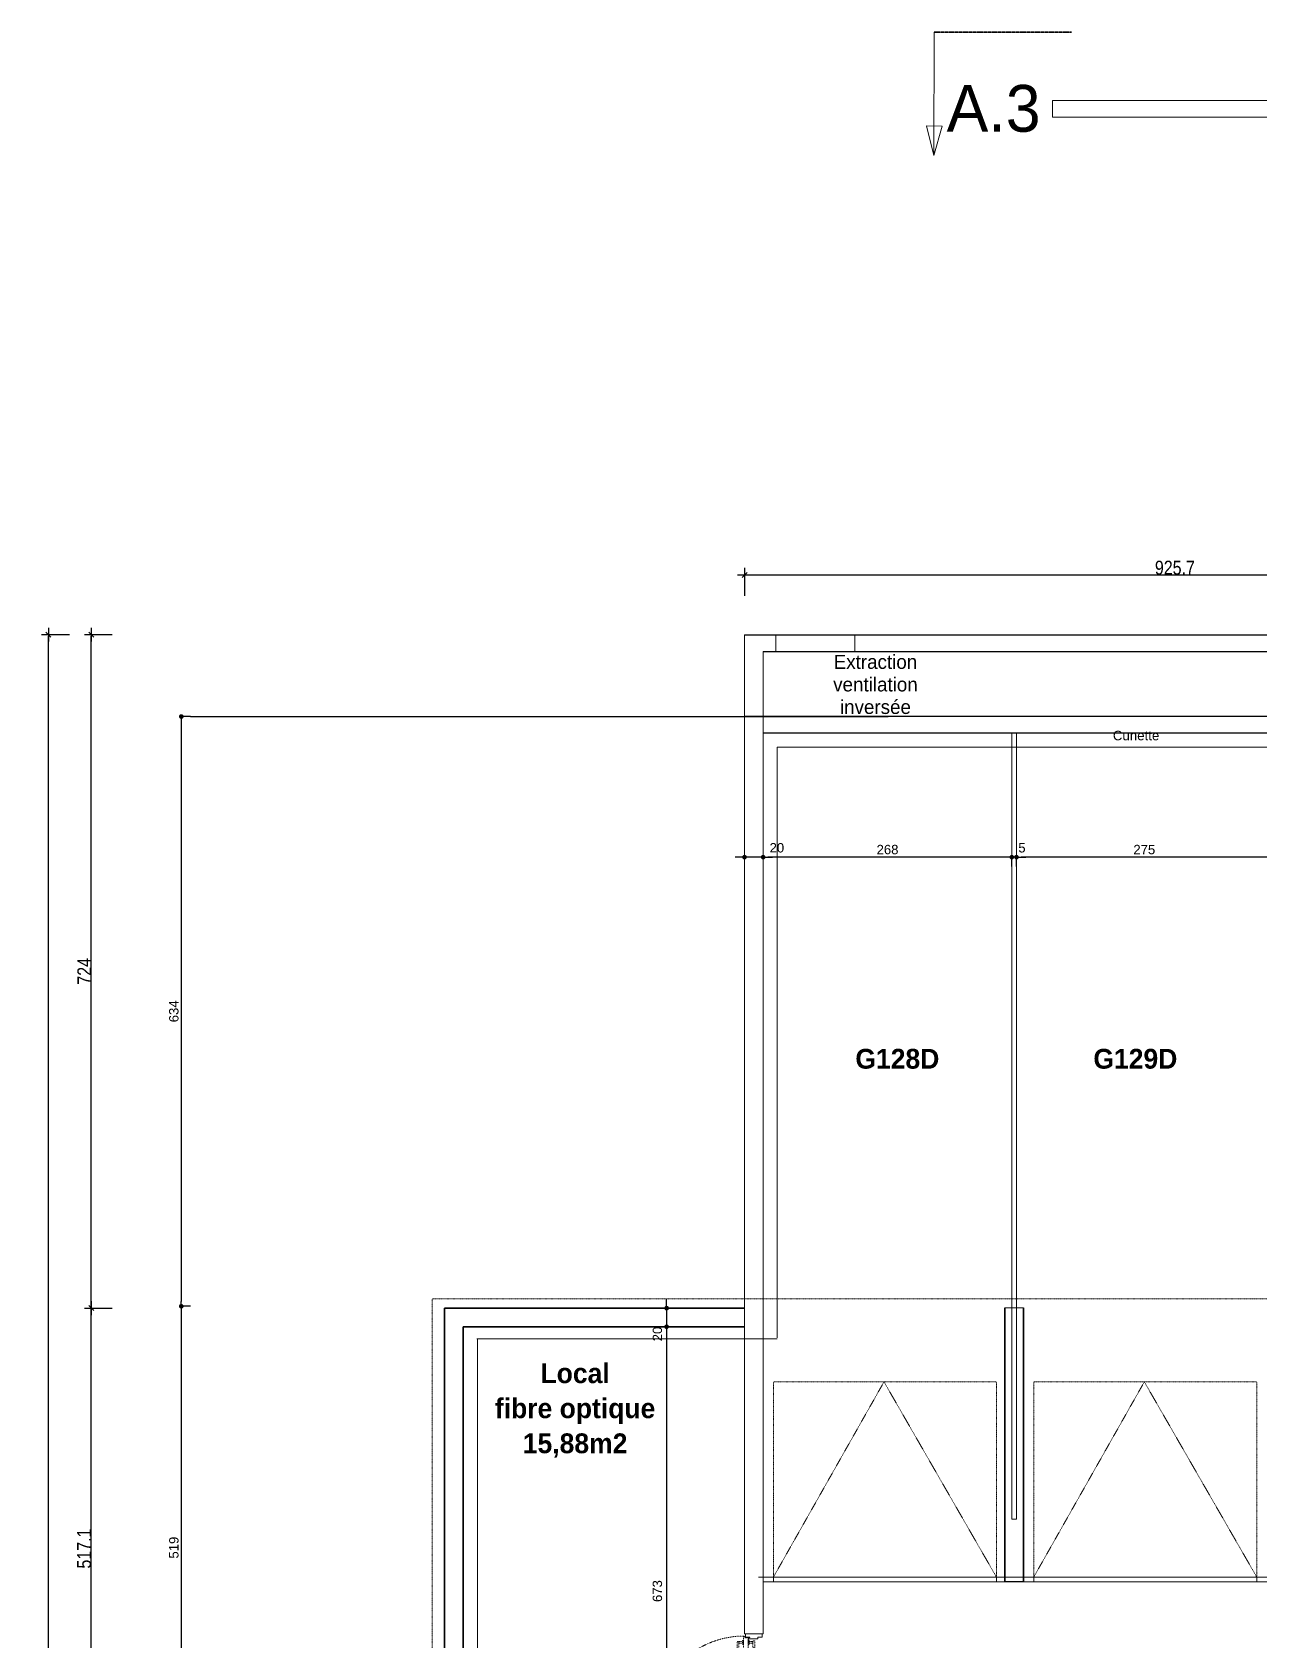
# Model space of a CAD drawing. Header units: centimetres. Extents: x 16433 to 114398, y -50094 to -12305.
# Drawn here: x 29395 to 30715, y -31991 to -30262 of the extents above; entities that cross this region are included whole.
import ezdxf

# ---------------------------------------------------------------- set-up
doc = ezdxf.new("R2010")
doc.units = ezdxf.units.CM
doc.header["$LTSCALE"] = 0.5
for name, pattern in [('Style de ligne -1', [0.41664, 0.20828, -0.20836]), ('Style de ligne -16', [0.192476, 0.123031, -0.069444]), ('Style de ligne -6', [1.04164, 0.625, -0.20828, 0.06943, -0.13893])]:
    doc.linetypes.add(name, pattern=pattern)
doc.layers.get('0').update_dxf_attribs({"linetype": 'CONTINUOUS'})
doc.layers.get('DEFPOINTS').update_dxf_attribs({"linetype": 'CONTINUOUS'})
for name, color, linetype in [('01_cote_gen', 4, 'CONTINUOUS'), ('3-BAT C-Niveau -2', 7, 'CONTINUOUS'), ('AA_COTES', 2, 'CONTINUOUS')]:
    doc.layers.add(name, color=color, linetype=linetype)
doc.styles.add('Futura Book', font='')
doc.styles.add('Futura Std Book', font='')
doc.styles.add('Geneva (bold)', font='')
doc.styles.add('Helvetica', font='')
doc.styles.add('STYLE2', font='ARIALN.TTF')
doc.styles.get('Futura Book').set_extended_font_data('Futura Book')
doc.styles.get('Futura Std Book').set_extended_font_data('Futura Std Book')
doc.styles.get('Geneva (bold)').set_extended_font_data('Geneva', bold=True)
doc.styles.get('Helvetica').set_extended_font_data('Helvetica')
doc.dimstyles.new('IS', dxfattribs={"dimtxt": 10.08724, "dimasz": 5.007446, "dimexe": 2, "dimexo": 10, "dimgap": 3, "dimtad": 1, "dimdec": 1, "dimtxsty": 'Helvetica', "dimblk": 'DOT', "dimblk1": 'DOT', "dimblk2": 'DOT', "dimcen": 0, "dimdle": 10, "dimazin": 0, "dimtfac": 0.8, "dimtdec": 1, "dimtix": 1, "dimtmove": 0, "dimatfit": 0, "dimldrblk": 'VW_FILLEDARROW-1', "dimfxl": 10, "dimfxlon": 1, "dimfrac": 2, "dimtolj": 1, "dimarcsym": 0})
doc.dimstyles.new('JB50', dxfattribs={"dimscale": 0.1, "dimtxt": 150, "dimasz": 15, "dimexe": 0.1, "dimexo": 0.1, "dimgap": 0.09, "dimtad": 1, "dimdec": 1, "dimdsep": 46, "dimtxsty": 'STYLE2', "dimblk1": 'BOND_G', "dimblk2": 'BOND_D', "dimsah": 1, "dimcen": 1.5, "dimdle": 0.01, "dimse1": 1, "dimse2": 1, "dimclrd": 4, "dimclre": 2, "dimclrt": 6, "dimazin": 2, "dimtfac": 2.333333, "dimtdec": 1, "dimtix": 1, "dimtmove": 2, "dimatfit": 3, "dimldrblk": 'BOND_G', "dimfxl": 1, "dimtolj": 1, "dimtzin": 0, "dimarcsym": 0})

# ---------------------------------------------------------------- blocks, each defined once
blk = doc.blocks.new('Groupe-97-1')
at = {"color": 7, "linetype": 'Continuous', "lineweight": 5}
for p, q in [((13952.9, -44827.2), (13432.4, -44925.7)), ((14012.9, -45143.8), (13952.8, -44826.6)), ((14637.8, -45025.4), (14013.9, -45143.6)), ((14637.8, -45025.4), (14808.8, -45928.6))]:
    blk.add_line(p, q, dxfattribs=at)
blk = doc.blocks.new('_DOT')
at = {"color": 0, "linetype": 'ByBlock', "lineweight": -2}
blk.add_line((-0.5, 0), (-1, 0), dxfattribs=at)
at = {"color": 0, "linetype": 'ByBlock', "const_width": 0.5}
blk.add_lwpolyline([(-0.25, 0, 1), (0.25, 0, 1)], format="xyb", close=True, dxfattribs=at)
blk = doc.blocks.new('*D2444')
at = {"layer": '3-BAT C-Niveau -2', "color": 0, "linetype": 'Continuous', "lineweight": -2, "transparency": 16777216}
for p, q in [((29565, -31631.5), (29553, -31631.5)), ((29555, -31636.5), (29555, -32145.5)), ((29565, -32150.5), (29553, -32150.5))]:
    blk.add_line(p, q, dxfattribs=at)
at = {"layer": 'DEFPOINTS', "color": 0, "linetype": 'Continuous', "transparency": 16777216}
for p in [(29838.2, -31631.5), (29555, -32150.5), (29679, -32150.5)]:
    blk.add_point(p, dxfattribs=at)
at = {"layer": '3-BAT C-Niveau -2', "color": 0, "linetype": 'Continuous', "lineweight": -2, "transparency": 16777216, "xscale": 5.007446289062499, "yscale": 5.007446289062499, "zscale": 5.007446289062499}
for p, rotation in [((29555, -31631.5), 90), ((29555, -32150.5), 270)]:
    blk.add_blockref('_DOT', p, dxfattribs=dict(at, rotation=rotation))
at = {"layer": '3-BAT C-Niveau -2', "color": 0, "linetype": 'Continuous', "lineweight": 5, "transparency": 16777216, "insert": (29547, -31891), "char_height": 10.09, "attachment_point": 5, "rotation": 90, "style": 'Helvetica'}
blk.add_mtext('\\A1;519', dxfattribs=at)
blk = doc.blocks.new('VW_FILLEDARROW-1')
at = {"color": 0, "linetype": 'Continuous', "lineweight": 5, "flags": 128}
blk.add_lwpolyline([(-2, 0.54), (0, 0), (-2, -0.54)], close=True, dxfattribs=at)
blk = doc.blocks.new('*D2445')
at = {"layer": '3-BAT C-Niveau -2', "color": 0, "linetype": 'Continuous', "lineweight": -2, "transparency": 16777216}
for p, q in [((29565, -30997.4), (29553, -30997.4)), ((29555, -31002.4), (29555, -31626.4)), ((29565, -31631.5), (29553, -31631.5))]:
    blk.add_line(p, q, dxfattribs=at)
at = {"layer": 'DEFPOINTS', "color": 0, "linetype": 'Continuous', "transparency": 16777216}
for p in [(30227.7, -30997.4), (29555, -31631.5), (29838.2, -31631.5)]:
    blk.add_point(p, dxfattribs=at)
at = {"layer": '3-BAT C-Niveau -2', "color": 0, "linetype": 'Continuous', "lineweight": -2, "transparency": 16777216, "xscale": 5.007446289062499, "yscale": 5.007446289062499, "zscale": 5.007446289062499}
for p, rotation in [((29555, -30997.4), 90), ((29555, -31631.5), 270)]:
    blk.add_blockref('_DOT', p, dxfattribs=dict(at, rotation=rotation))
at = {"layer": '3-BAT C-Niveau -2', "color": 0, "linetype": 'Continuous', "lineweight": 5, "transparency": 16777216, "insert": (29547, -31314.4), "char_height": 10.09, "attachment_point": 5, "rotation": 90, "style": 'Helvetica'}
blk.add_mtext('\\A1;634', dxfattribs=at)
blk = doc.blocks.new('PORTE DE GARAGE')
at = {"color": 7, "linetype": 'Style de ligne -1', "lineweight": 5}
for p in [(0, 5), (240, 5)]:
    blk.add_line(p, (121, 215), dxfattribs=at)
at = {"color": 7, "linetype": 'Style de ligne -1', "lineweight": 5, "flags": 128}
blk.add_lwpolyline([(0, 215), (240, 215), (240, 5), (0, 5)], close=True, dxfattribs=at)
at = {"color": 7, "linetype": 'Continuous', "lineweight": 13, "flags": 128}
blk.add_lwpolyline([(0, 5), (240, 5), (240, 0), (0, 0)], close=True, dxfattribs=at)
blk = doc.blocks.new('PORTES 93_204')
at = {"color": 7, "linetype": 'Continuous', "lineweight": 5}
blk.add_line((3.4, 8.7), (3.4, 9.6), dxfattribs=at)
at = {"color": 7, "linetype": 'Continuous', "lineweight": 18}
blk.add_line((10.4, 11.3), (6.9, 14.9), dxfattribs=at)
at = {"color": 8, "linetype": 'Style de ligne -16', "lineweight": 18, "true_color": 0x808080}
blk.add_line((9, 6.1), (9, 11.1), dxfattribs=at)
at = {"color": 7, "linetype": 'Continuous', "lineweight": 13, "flags": 128}
for points in [[(3.8, 11.8), (4.9, 10.8), (6.1, 12), (8.6, 9.5), (73.7, 74.6), (71.2, 77.1), (72.5, 78.4), (71.4, 79.4)], [(2.2, -9), (2.2, 9), (5.8, 9), (5.8, 4.2), (6.3, 4.2), (6.3, 5.4), (7.6, 5.4), (7.6, -4.2), (5.8, -4.2), (5.8, -9)], [(102.8, 9), (99.2, 9), (99.2, 4.2), (98.7, 4.2), (98.7, 5.4), (97.4, 5.4), (97.4, -4.2), (99.2, -4.2), (99.2, -9), (102.8, -9)]]:
    blk.add_lwpolyline(points, close=True, dxfattribs=at)
at = {"color": 7, "linetype": 'Continuous', "lineweight": 18, "flags": 128}
for points in [[(62.4, 80.3), (63.8, 78.9), (55.3, 70.4), (53.9, 71.8)], [(63.6, 78.7), (66.4, 75.9), (65.3, 74.9), (62.6, 77.6)], [(67.5, 77.1), (68.3, 76.3), (65, 73), (64.2, 73.7)], [(69.3, 68.7), (68.5, 69.4), (71.8, 72.8), (72.6, 72)], [(73.2, 67), (70.4, 69.8), (71.5, 70.9), (74.2, 68.1)], [(71.2, 62.3), (69.8, 63.7), (74.8, 68.6), (76.2, 67.2)], [(5.9, 4.3), (5.9, 5.8), (6, 6), (6.7, 6), (7.1, 5.6), (7.1, 5.4), (6.2, 5.4), (6.2, 4.3)], [(6.6, 11.5), (7.3, 12.2), (8.6, 10.9), (7.9, 10.2)], [(99.1, 4.3), (99.1, 5.8), (99, 6), (98.3, 6), (97.9, 5.6), (97.9, 5.4), (98.8, 5.4), (98.8, 4.3)]]:
    blk.add_lwpolyline(points, close=True, dxfattribs=at)
at = {"color": 8, "linetype": 'Style de ligne -16', "lineweight": 18, "true_color": 0x808080, "flags": 128}
for points in [[(82.5, 16.1), (82.5, 18.1), (94.5, 18.1), (94.5, 16.1)], [(4.7, 11.1), (4.7, 9.6), (6.5, 9.6), (6.5, 6.1), (98.5, 6.1), (98.5, 9.6), (100.3, 9.6), (100.3, 11.1)], [(6.5, 9), (7.4, 9), (7.4, 7.1), (6.5, 7.1)], [(88, -0.9), (88, 1.1), (95, 1.1), (95, -0.9)], [(91.2, 11.1), (91.2, 12.2), (95.9, 12.2), (95.9, 11.1)], [(91.2, 5.1), (91.2, 6.1), (95.9, 6.1), (95.9, 5.1)], [(92.8, 12.2), (92.8, 16.1), (94.3, 16.1), (94.3, 12.2)], [(92.8, 1.1), (92.8, 5.1), (94.3, 5.1), (94.3, 1.1)]]:
    blk.add_lwpolyline(points, close=True, dxfattribs=at)
at = {"color": 7, "linetype": 'Continuous', "lineweight": 5, "flags": 128}
for points in [[(2.7, 9), (4.7, 9), (4.7, 8.7), (2.7, 8.7)], [(2.9, 8.7), (3.4, 8.7), (3.4, 7), (2.9, 7)], [(3.4, 8.7), (4, 8.7), (4, 7), (3.4, 7)]]:
    blk.add_lwpolyline(points, close=True, dxfattribs=at)
for points in [[(3.1, 9), (3.1, 9.9, 0.143165), (3.4, 9.7, 0.143165), (3.8, 9.9), (3.8, 9)], [(4.6, 11.1), (4.1, 10.6, 0.143165), (3.9, 10.9, 0.143165), (3.6, 11.1), (4.1, 11.6)], [(4.7, 10.1), (4, 10.1, 0.143165), (4.1, 10.4, 0.143165), (4, 10.8), (4.7, 10.8)]]:
    blk.add_lwpolyline(points, format="xyb", close=True, dxfattribs=at)
at = {"color": 8, "linetype": 'Style de ligne -16', "lineweight": 18, "true_color": 0x808080, "flags": 128}
blk.add_lwpolyline([(6.2, 9.1), (5.6, 9.3), (4.7, 9.3), (4.7, 9.5), (5.5, 9.5), (6.2, 9.2), (6.2, 9.1)], dxfattribs=at)
at = {"color": 7, "linetype": 'Continuous', "lineweight": 18, "flags": 128}
blk.add_lwpolyline([(6.3, 11.4), (5.8, 11.1), (5.2, 10.5), (5, 10.7), (5.6, 11.3), (6.3, 11.5), (6.3, 11.4)], dxfattribs=at)
at = {"color": 7, "linetype": 'Continuous', "lineweight": 5}
for radius in [0.689, 0.429]:
    blk.add_circle((3.4, 10.4), radius, dxfattribs=at)
at = {"color": 8, "linetype": 'Style de ligne -16', "lineweight": 18, "true_color": 0x808080}
blk.add_arc((3.4, 10.4), 96.9, 0.4199, 44.5328, dxfattribs=at)
at = {"color": 7, "insert": (23.9, 22.1), "char_height": 7.552, "width": 66.742, "attachment_point": 1, "rotation": 45, "line_spacing_factor": 0.962448, "style": 'Futura Book'}
blk.add_mtext('\\pt26.348,53.073;PP 93*204\\PPF 1/4h\\P', dxfattribs=at)
blk = doc.blocks.new('Groupe-162-1')
at = {"color": 7, "linetype": 'Continuous', "lineweight": 5}
blk.add_line((15424.6, -45048.2), (15294.3, -45072.8), dxfattribs=at)
at = {"color": 7, "linetype": 'Style de ligne -6', "lineweight": 35}
blk.add_line((15452.1, -45193.6), (15424.6, -45048.2), dxfattribs=at)
at = {"color": 7, "linetype": 'Continuous', "lineweight": 13, "flags": 128}
blk.add_lwpolyline([(15327.1, -45075.7), (15294.3, -45072.8), (15324.1, -45058.9)], close=True, dxfattribs=at)
at = {"color": 7, "insert": (15371.4, -45072.1), "char_height": 50.344, "width": 105.902, "attachment_point": 1, "rotation": 280.7038, "line_spacing_factor": 0.962448, "style": 'Futura Std Book'}
blk.add_mtext('\\pt32.91,64.944,97.416,129.89;A.3', dxfattribs=at)
blk = doc.blocks.new('*D2281')
at = {"layer": '3-BAT C-Niveau -2', "color": 0, "linetype": 'Continuous', "lineweight": -2, "transparency": 16777216}
for p, q in [((30087, -31653.5), (30075, -31653.5)), ((30077, -31658.5), (30077, -32321.9)), ((30087, -32326.9), (30075, -32326.9))]:
    blk.add_line(p, q, dxfattribs=at)
at = {"layer": 'DEFPOINTS', "color": 0, "linetype": 'Continuous', "transparency": 16777216}
for p in [(30144.5, -31653.5), (30077, -32326.9), (30101.6, -32326.9)]:
    blk.add_point(p, dxfattribs=at)
at = {"layer": '3-BAT C-Niveau -2', "color": 0, "linetype": 'Continuous', "lineweight": -2, "transparency": 16777216, "xscale": 5.007446289062499, "yscale": 5.007446289062499, "zscale": 5.007446289062499}
for p, rotation in [((30077, -31653.5), 90), ((30077, -32326.9), 270)]:
    blk.add_blockref('_DOT', p, dxfattribs=dict(at, rotation=rotation))
at = {"layer": '3-BAT C-Niveau -2', "color": 0, "linetype": 'Continuous', "lineweight": 5, "transparency": 16777216, "insert": (30067.1, -31937.7), "char_height": 10.09, "attachment_point": 5, "rotation": 90, "style": 'Helvetica'}
blk.add_mtext('\\A1;673', dxfattribs=at)
blk = doc.blocks.new('*D2282')
at = {"layer": '3-BAT C-Niveau -2', "color": 0, "linetype": 'Continuous', "lineweight": -2, "transparency": 16777216}
for p, q in [((30087, -31633.5), (30075, -31633.5)), ((30077, -31628.4), (30077, -31623.4)), ((30077, -31633.5), (30077, -31653.5)), ((30087, -31653.5), (30075, -31653.5)), ((30077, -31658.5), (30077, -31663.5))]:
    blk.add_line(p, q, dxfattribs=at)
at = {"layer": 'DEFPOINTS', "color": 0, "linetype": 'Continuous', "transparency": 16777216}
for p in [(30149, -31633.5), (30077, -31653.5), (30144.5, -31653.5)]:
    blk.add_point(p, dxfattribs=at)
at = {"layer": '3-BAT C-Niveau -2', "color": 0, "linetype": 'Continuous', "lineweight": -2, "transparency": 16777216, "xscale": 5.007446289062499, "yscale": 5.007446289062499, "zscale": 5.007446289062499}
for p, rotation in [((30077, -31633.5), 270), ((30077, -31653.5), 90)]:
    blk.add_blockref('_DOT', p, dxfattribs=dict(at, rotation=rotation))
at = {"layer": '3-BAT C-Niveau -2', "color": 0, "linetype": 'Continuous', "lineweight": 5, "transparency": 16777216, "insert": (30067.1, -31661.3), "char_height": 10.09, "attachment_point": 5, "rotation": 90, "style": 'Helvetica'}
blk.add_mtext('\\A1;20', dxfattribs=at)
blk = doc.blocks.new('*D2186')
at = {"layer": '3-BAT C-Niveau -2', "color": 0, "linetype": 'Continuous', "lineweight": -2, "transparency": 16777216}
for p, q in [((30155.8, -31148.6), (30150.8, -31148.6)), ((30160.8, -31148.6), (30160.8, -31146.6)), ((30180.8, -31148.6), (30160.8, -31148.6)), ((30180.8, -31148.6), (30180.8, -31146.6)), ((30185.8, -31148.6), (30190.8, -31148.6))]:
    blk.add_line(p, q, dxfattribs=at)
at = {"layer": 'DEFPOINTS', "color": 0, "linetype": 'Continuous', "transparency": 16777216}
for p in [(30160.8, -31148.6), (30160.8, -31156.6), (30180.8, -31156.6)]:
    blk.add_point(p, dxfattribs=at)
at = {"layer": '3-BAT C-Niveau -2', "color": 0, "linetype": 'Continuous', "lineweight": -2, "transparency": 16777216, "xscale": 5.007446289062499, "yscale": 5.007446289062499, "zscale": 5.007446289062499}
blk.add_blockref('_DOT', (30160.8, -31148.6), dxfattribs=at)
at = {"layer": '3-BAT C-Niveau -2', "color": 0, "linetype": 'Continuous', "lineweight": -2, "transparency": 16777216, "xscale": 5.007446289062499, "yscale": 5.007446289062499, "zscale": 5.007446289062499, "rotation": 180}
blk.add_blockref('_DOT', (30180.8, -31148.6), dxfattribs=at)
at = {"layer": '3-BAT C-Niveau -2', "color": 0, "linetype": 'Continuous', "lineweight": 5, "transparency": 16777216, "insert": (30195.6, -31138.6), "char_height": 10.09, "attachment_point": 5, "style": 'Helvetica'}
blk.add_mtext('\\A1;20', dxfattribs=at)
blk = doc.blocks.new('*D2187')
at = {"layer": '3-BAT C-Niveau -2', "color": 0, "linetype": 'Continuous', "lineweight": -2, "transparency": 16777216}
for p, q in [((30180.8, -31148.6), (30180.8, -31146.6)), ((30443.3, -31148.6), (30185.8, -31148.6)), ((30448.3, -31158.6), (30448.3, -31146.6))]:
    blk.add_line(p, q, dxfattribs=at)
at = {"layer": 'DEFPOINTS', "color": 0, "linetype": 'Continuous', "transparency": 16777216}
for p in [(30180.8, -31148.6), (30180.8, -31156.6), (30448.3, -31172.6)]:
    blk.add_point(p, dxfattribs=at)
at = {"layer": '3-BAT C-Niveau -2', "color": 0, "linetype": 'Continuous', "lineweight": -2, "transparency": 16777216, "xscale": 5.007446289062499, "yscale": 5.007446289062499, "zscale": 5.007446289062499, "rotation": 180}
blk.add_blockref('_DOT', (30180.8, -31148.6), dxfattribs=at)
at = {"layer": '3-BAT C-Niveau -2', "color": 0, "linetype": 'Continuous', "lineweight": -2, "transparency": 16777216, "xscale": 5.007446289062499, "yscale": 5.007446289062499, "zscale": 5.007446289062499}
blk.add_blockref('_DOT', (30448.3, -31148.6), dxfattribs=at)
at = {"layer": '3-BAT C-Niveau -2', "color": 0, "linetype": 'Continuous', "lineweight": 5, "transparency": 16777216, "insert": (30314.6, -31140.5), "char_height": 10.09, "attachment_point": 5, "style": 'Helvetica'}
blk.add_mtext('\\A1;268', dxfattribs=at)
blk = doc.blocks.new('*D2188')
at = {"layer": '3-BAT C-Niveau -2', "color": 0, "linetype": 'Continuous', "lineweight": -2, "transparency": 16777216}
for p, q in [((30443.3, -31148.6), (30438.3, -31148.6)), ((30448.3, -31158.6), (30448.3, -31146.6)), ((30453.3, -31148.6), (30448.3, -31148.6)), ((30453.3, -31158.6), (30453.3, -31146.6)), ((30458.3, -31148.6), (30463.3, -31148.6))]:
    blk.add_line(p, q, dxfattribs=at)
at = {"layer": 'DEFPOINTS', "color": 0, "linetype": 'Continuous', "transparency": 16777216}
for p in [(30448.3, -31148.6), (30448.3, -31172.6), (30453.3, -31172.6)]:
    blk.add_point(p, dxfattribs=at)
at = {"layer": '3-BAT C-Niveau -2', "color": 0, "linetype": 'Continuous', "lineweight": -2, "transparency": 16777216, "xscale": 5.007446289062499, "yscale": 5.007446289062499, "zscale": 5.007446289062499}
blk.add_blockref('_DOT', (30448.3, -31148.6), dxfattribs=at)
at = {"layer": '3-BAT C-Niveau -2', "color": 0, "linetype": 'Continuous', "lineweight": -2, "transparency": 16777216, "xscale": 5.007446289062499, "yscale": 5.007446289062499, "zscale": 5.007446289062499, "rotation": 180}
blk.add_blockref('_DOT', (30453.3, -31148.6), dxfattribs=at)
at = {"layer": '3-BAT C-Niveau -2', "color": 0, "linetype": 'Continuous', "lineweight": 5, "transparency": 16777216, "insert": (30459.2, -31138.6), "char_height": 10.09, "attachment_point": 5, "style": 'Helvetica'}
blk.add_mtext('\\A1;5', dxfattribs=at)
blk = doc.blocks.new('*D2189')
at = {"layer": '3-BAT C-Niveau -2', "color": 0, "linetype": 'Continuous', "lineweight": -2, "transparency": 16777216}
for p, q in [((30453.3, -31158.6), (30453.3, -31146.6)), ((30723.3, -31148.6), (30458.3, -31148.6)), ((30728.3, -31158.6), (30728.3, -31146.6))]:
    blk.add_line(p, q, dxfattribs=at)
at = {"layer": 'DEFPOINTS', "color": 0, "linetype": 'Continuous', "transparency": 16777216}
for p in [(30453.3, -31148.6), (30453.3, -31172.6), (30728.3, -31187.6)]:
    blk.add_point(p, dxfattribs=at)
at = {"layer": '3-BAT C-Niveau -2', "color": 0, "linetype": 'Continuous', "lineweight": -2, "transparency": 16777216, "xscale": 5.007446289062499, "yscale": 5.007446289062499, "zscale": 5.007446289062499, "rotation": 180}
blk.add_blockref('_DOT', (30453.3, -31148.6), dxfattribs=at)
at = {"layer": '3-BAT C-Niveau -2', "color": 0, "linetype": 'Continuous', "lineweight": -2, "transparency": 16777216, "xscale": 5.007446289062499, "yscale": 5.007446289062499, "zscale": 5.007446289062499}
blk.add_blockref('_DOT', (30728.3, -31148.6), dxfattribs=at)
at = {"layer": '3-BAT C-Niveau -2', "color": 0, "linetype": 'Continuous', "lineweight": 5, "transparency": 16777216, "insert": (30590.8, -31140.5), "char_height": 10.09, "attachment_point": 5, "style": 'Helvetica'}
blk.add_mtext('\\A1;275', dxfattribs=at)
blk = doc.blocks.new('BOND_G')
at = {"layer": 'AA_COTES', "color": 0}
for p, q in [((0, -5), (0, 15)), ((5, 0), (-5, 0)), ((1.8, 1.8), (-1.8, -1.8))]:
    blk.add_line(p, q, dxfattribs=at)
blk = doc.blocks.new('BOND_D')
at = {"layer": 'AA_COTES', "color": 0}
for p, q in [((5, 0), (-5, 0)), ((-1.8, -1.8), (1.8, 1.8)), ((0, 5), (0, -15))]:
    blk.add_line(p, q, dxfattribs=at)
blk = doc.blocks.new('*D2845')
at = {"layer": '01_cote_gen', "color": 4, "lineweight": -2, "transparency": 16777216}
blk.add_line((30162.3, -30845.1), (31085.1, -30845.1), dxfattribs=at)
at = {"layer": 'DEFPOINTS', "color": 0}
for p in [(31086.6, -30845.1), (31086.6, -30882.2), (30160.8, -30909.4)]:
    blk.add_point(p, dxfattribs=at)
at = {"layer": '01_cote_gen', "color": 4, "lineweight": -2, "transparency": 16777216, "xscale": 1.5, "yscale": 1.5, "zscale": 1.5, "rotation": 180}
blk.add_blockref('BOND_G', (30160.8, -30845.1), dxfattribs=at)
at = {"layer": '01_cote_gen', "color": 4, "lineweight": -2, "transparency": 16777216, "xscale": 1.5, "yscale": 1.5, "zscale": 1.5}
blk.add_blockref('BOND_D', (31086.6, -30845.1), dxfattribs=at)
at = {"layer": '01_cote_gen', "color": 6, "transparency": 16777216, "insert": (30623.7, -30837.5), "char_height": 15, "attachment_point": 5, "style": 'STYLE2'}
blk.add_mtext('\\A1;925.7', dxfattribs=at)
blk = doc.blocks.new('*D2993')
at = {"layer": '01_cote_gen', "color": 4, "lineweight": -2, "transparency": 16777216}
blk.add_line((29458.2, -32149), (29458.2, -31635), dxfattribs=at)
at = {"layer": 'DEFPOINTS', "color": 0}
for p in [(29458.2, -31633.5), (29922, -31633.5), (29678, -32150.5)]:
    blk.add_point(p, dxfattribs=at)
at = {"layer": '01_cote_gen', "color": 4, "lineweight": -2, "transparency": 16777216, "xscale": 1.5, "yscale": 1.5, "zscale": 1.5}
for name, p, rotation in [('BOND_D', (29458.2, -31633.5), 90), ('BOND_G', (29458.2, -32150.5), 270)]:
    blk.add_blockref(name, p, dxfattribs=dict(at, rotation=rotation))
at = {"layer": '01_cote_gen', "color": 6, "transparency": 16777216, "insert": (29450.5, -31892), "char_height": 15, "attachment_point": 5, "rotation": 90, "style": 'STYLE2'}
blk.add_mtext('\\A1;517.1', dxfattribs=at)
blk = doc.blocks.new('*D2994')
at = {"layer": '01_cote_gen', "color": 4, "lineweight": -2, "transparency": 16777216}
blk.add_line((29458.2, -31632), (29458.2, -30910.9), dxfattribs=at)
at = {"layer": 'DEFPOINTS', "color": 0}
for p in [(29458.2, -30909.4), (30160.8, -30909.4), (29924.7, -31633.5)]:
    blk.add_point(p, dxfattribs=at)
at = {"layer": '01_cote_gen', "color": 4, "lineweight": -2, "transparency": 16777216, "xscale": 1.5, "yscale": 1.5, "zscale": 1.5}
for name, p, rotation in [('BOND_D', (29458.2, -30909.4), 90), ('BOND_G', (29458.2, -31633.5), 270)]:
    blk.add_blockref(name, p, dxfattribs=dict(at, rotation=rotation))
at = {"layer": '01_cote_gen', "color": 6, "transparency": 16777216, "insert": (29450.7, -31271.4), "char_height": 15, "attachment_point": 5, "rotation": 90, "style": 'STYLE2'}
blk.add_mtext('\\A1;724', dxfattribs=at)
blk = doc.blocks.new('*D2995')
at = {"layer": '01_cote_gen', "color": 4, "lineweight": -2, "transparency": 16777216}
blk.add_line((29412.1, -33291.9), (29412.1, -30910.9), dxfattribs=at)
at = {"layer": 'DEFPOINTS', "color": 0}
for p in [(29412.1, -30909.4), (30160.8, -30909.4), (29602.1, -33293.4)]:
    blk.add_point(p, dxfattribs=at)
at = {"layer": '01_cote_gen', "color": 4, "lineweight": -2, "transparency": 16777216, "xscale": 1.5, "yscale": 1.5, "zscale": 1.5}
for name, p, rotation in [('BOND_D', (29412.1, -30909.4), 90), ('BOND_G', (29412.1, -33293.4), 270)]:
    blk.add_blockref(name, p, dxfattribs=dict(at, rotation=rotation))
at = {"layer": '01_cote_gen', "color": 6, "transparency": 16777216, "insert": (29404.4, -32101.4), "char_height": 15, "attachment_point": 5, "rotation": 90, "style": 'STYLE2'}
blk.add_mtext('\\A1;2383.9', dxfattribs=at)

msp = doc.modelspace()

# ---------------------------------------------------------------- linework, layer by layer
at = {"layer": '01_cote_gen'}
msp.add_line((29565.037, -30997.435), (30315.307, -30997.435), dxfattribs=at)
at = {"layer": '3-BAT C-Niveau -2', "color": 7, "linetype": 'Continuous', "lineweight": 18}
for p, q in [((30160.821, -31983.578), (30160.821, -30909.435)), ((30448.321, -31015.455), (30448.321, -31860.455)), ((30453.321, -31015.455), (30453.321, -31860.455)), ((31030.206, -31922.755), (30175.821, -31922.755)), ((31030.206, -31927.755), (30180.821, -31927.755))]:
    msp.add_line(p, q, dxfattribs=at)
at = {"layer": '3-BAT C-Niveau -2', "color": 7, "linetype": 'Continuous', "lineweight": 5}
for p, q in [((30160.821, -31631.45), (30160.821, -30909.435)), ((30180.821, -31983.578), (30180.821, -30927.435)), ((30448.321, -31015.455), (30448.321, -31860.455)), ((30448.321, -31015.455), (30453.321, -31015.455)), ((30453.321, -31015.455), (30453.321, -31860.455)), ((29838.206, -32251.915), (29838.206, -31633.45)), ((29838.206, -31633.45), (30160.821, -31633.45)), ((30160.821, -31633.45), (30160.821, -31651.45)), ((30160.821, -31633.45), (30160.821, -31653.45)), ((30460.821, -31633.307), (30440.821, -31633.307)), ((30440.821, -31927.455), (30440.821, -31633.307)), ((30460.821, -31927.455), (30460.821, -31633.307)), ((29858.206, -32156.655), (29858.206, -31653.45)), ((29858.206, -31653.45), (30160.821, -31653.45)), ((30160.821, -31983.578), (30160.821, -31653.45)), ((30448.321, -31860.455), (30453.321, -31860.455)), ((31030.206, -31922.755), (30175.821, -31922.755)), ((31030.206, -31927.755), (30180.821, -31927.755)), ((30460.821, -31927.455), (30440.821, -31927.455)), ((30180.821, -31983.578), (30160.821, -31983.578))]:
    msp.add_line(p, q, dxfattribs=at)
at = {"layer": '3-BAT C-Niveau -2', "color": 7, "linetype": 'Continuous', "lineweight": 25}
for p, q in [((30160.821, -30909.435), (31086.571, -30909.435)), ((30160.821, -30909.435), (31086.571, -30909.435)), ((30180.821, -30927.435), (31086.571, -30927.435)), ((30180.821, -30927.435), (31086.571, -30927.435)), ((34484.532, -30997.435), (30160.821, -30997.435)), ((30825.114, -30997.435), (30160.821, -30997.435)), ((34464.532, -31015.435), (30180.821, -31015.435)), ((30997.821, -31015.435), (30180.821, -31015.435))]:
    msp.add_line(p, q, dxfattribs=at)
at = {"layer": '3-BAT C-Niveau -2', "color": 7, "linetype": 'Continuous', "lineweight": 13}
msp.add_line((30180.821, -31983.578), (30180.821, -30927.435), dxfattribs=at)
at = {"layer": '3-BAT C-Niveau -2', "color": 7, "linetype": 'Continuous', "lineweight": 35}
for p, q in [((29838.206, -32344.915), (29838.206, -31633.45)), ((29838.206, -31633.45), (30160.821, -31633.45)), ((30440.821, -31927.455), (30440.821, -31633.307)), ((30460.821, -31927.455), (30460.821, -31633.307)), ((29858.206, -32326.915), (29858.206, -31653.45)), ((29858.206, -31653.45), (30160.821, -31653.45))]:
    msp.add_line(p, q, dxfattribs=at)
at = {"layer": '3-BAT C-Niveau -2', "color": 7, "linetype": 'Continuous', "lineweight": 13, "flags": 128}
msp.add_lwpolyline([(31086.571, -30353.004), (30492.119, -30353.004), (30492.119, -30335.004), (31086.571, -30335.004)], close=True, dxfattribs=at)
at = {"layer": '3-BAT C-Niveau -2', "color": 7, "linetype": 'Continuous', "lineweight": 5, "flags": 128}
msp.add_lwpolyline([(30194.559, -30909.435), (30279.559, -30909.435), (30279.559, -30927.435), (30194.559, -30927.435)], close=True, dxfattribs=at)
at = {"layer": '3-BAT C-Niveau -2', "color": 1, "linetype": 'Style de ligne -1', "lineweight": 13, "true_color": 0xff0000, "flags": 128}
msp.add_lwpolyline([(31905.952, -33223.45), (31905.952, -32992.67), (31615.821, -32992.67), (31615.821, -33223.434), (29590.877, -33223.434), (29590.877, -32474.915), (29824.821, -32474.915), (29824.821, -31623.45), (34494.83, -31623.45), (34494.83, -32370.925), (34323.037, -32370.925), (34323.037, -33223.45)], close=True, dxfattribs=at)

# ---------------------------------------------------------------- block references
at = {"layer": '3-BAT C-Niveau -2', "color": 7}
for name, p, rotation in [('Groupe-162-1', (-16766.963, -37034.655), 79.27640525614329), ('Groupe-97-1', (-16766.963, -37034.655), 79.27640525614329), ('PORTES 93_204', (30170.821, -32086.341), 90.0000000000315)]:
    msp.add_blockref(name, p, dxfattribs=dict(at, rotation=rotation))
at = {"layer": '3-BAT C-Niveau -2', "color": 7, "xscale": -1}
for p in [(30431.821, -31927.755), (30711.821, -31927.755)]:
    msp.add_blockref('PORTE DE GARAGE', p, dxfattribs=at)

# ---------------------------------------------------------------- texts
at = {"layer": '3-BAT C-Niveau -2', "color": 7}
for s, insert, char_height, width, attachment_point, line_spacing_factor, style in [('\\pt23.893,48.059,72.088,96.117,120.15,144.18,168.25,192.26;Extraction\\Pventilation\\Pinversée', (30301.62, -30931.107), 15.1033, 118.38109, 2, 0.962448, 'Futura Book'), ('\\pt41.86,84.999,127.5,170;Local\\Pfibre optique\\P15,88m2', (29978.547, -31743.54), 21.31366, 215.77541, 5, 1.060906, 'Geneva (bold)')]:
    msp.add_mtext(s, dxfattribs=dict(at, insert=insert, char_height=char_height, width=width, attachment_point=attachment_point, line_spacing_factor=line_spacing_factor, style=style))
for s, insert, char_height, attachment_point, line_spacing_factor, style in [('\\pt38.078;Cunette{\\H1.481x;\\P}', (30581.954, -31012.742), 10.21693, 2, 0.834288, 'Helvetica'), ('\\pt102.86;G128D', (30325.177, -31365.518), 21.31366, 5, 1.060906, 'Geneva (bold)'), ('\\pt102.86;G129D', (30581.177, -31365.518), 21.31366, 5, 1.060906, 'Geneva (bold)')]:
    msp.add_mtext(s, dxfattribs=dict(at, insert=insert, char_height=char_height, attachment_point=attachment_point, line_spacing_factor=line_spacing_factor, style=style))

# ---------------------------------------------------------------- dimensions: what is measured, and where the dimension line sits
at = {"layer": '01_cote_gen'}
dim = msp.add_linear_dim(base=(31086.5707, -30845.1305), p1=(30160.8214, -30909.4351), p2=(31086.5707, -30882.1616), dimstyle='JB50', dxfattribs=at)
dim.commit()
dim.dimension.update_dxf_attribs({"geometry": '*D2845', "text_midpoint": (30623.696, -30837.4629)})
for base, p1, p2, picture, middle in [((29412.075, -30909.435), (29602.069, -33293.37), (30160.821, -30909.435), '*D2995', (29404.407, -32101.402)), ((29458.191, -30909.435), (29924.708, -31633.45), (30160.821, -30909.435), '*D2994', (29450.651, -31271.443)), ((29458.191, -31633.45), (29677.959, -32150.537), (29922.008, -31633.45), '*D2993', (29450.523, -31891.994))]:
    dim = msp.add_linear_dim(base=base, p1=p1, p2=p2, angle=90, dimstyle='JB50', dxfattribs=at)
    dim.commit()
    dim.dimension.update_dxf_attribs({"geometry": picture, "text_midpoint": middle})
at = {"layer": '3-BAT C-Niveau -2', "color": 7, "linetype": 'Continuous', "lineweight": 5}
for base, p1, p2, picture, middle in [((29555.037, -31631.45), (30227.706, -30997.435), (29838.206, -31631.45), '*D2445', (29546.994, -31314.443)), ((29555.037, -32150.537), (29838.206, -31631.45), (29678.959, -32150.537), '*D2444', (29546.994, -31890.994))]:
    dim = msp.add_linear_dim(base=base, p1=p1, p2=p2, angle=90, dimstyle='IS', override={"dimtxt": 10.08724, "dimdec": 0, "dimpost": '<>', "dimtxsty": 'Helvetica', "dimtmove": 2}, dxfattribs=at)
    dim.commit()
    dim.dimension.update_dxf_attribs({"geometry": picture, "text_midpoint": middle})
for base, p1, p2, picture, middle in [((30160.821, -31148.578), (30180.821, -31156.578), (30160.821, -31156.578), '*D2186', (30195.608, -31138.593)), ((30448.321, -31148.578), (30453.321, -31172.578), (30448.321, -31172.578), '*D2188', (30459.157, -31138.593))]:
    dim = msp.add_linear_dim(base=base, p1=p1, p2=p2, dimstyle='IS', override={"dimtxt": 10.08724, "dimdec": 0, "dimpost": '<>', "dimtxsty": 'Helvetica', "dimtix": 0, "dimtmove": 2}, dxfattribs=at)
    dim.commit()
    dim.dimension.update_dxf_attribs({"geometry": picture, "text_midpoint": middle, "dimtype": 160})
for base, p1, p2, picture, middle in [((30180.821397031, -31148.578310098), (30448.321397031, -31172.578310098), (30180.821397031, -31156.578310098), '*D2187', (30314.571397031, -31140.534690306)), ((30453.321, -31148.578), (30728.321, -31187.578), (30453.321, -31172.578), '*D2189', (30590.821, -31140.535))]:
    dim = msp.add_linear_dim(base=base, p1=p1, p2=p2, dimstyle='IS', override={"dimtxt": 10.08724, "dimdec": 0, "dimpost": '<>', "dimtxsty": 'Helvetica', "dimtmove": 2}, dxfattribs=at)
    dim.commit()
    dim.dimension.update_dxf_attribs({"geometry": picture, "text_midpoint": middle})
for base, p1, p2, override, picture, middle in [((30077.037, -31653.45), (30149.037, -31633.45), (30144.537, -31653.45), {"dimtxt": 10.08724, "dimdec": 0, "dimpost": '<>', "dimtxsty": 'Helvetica', "dimtix": 0, "dimtmove": 2}, '*D2282', (30067.052, -31661.298)), ((30077.037, -32326.915), (30144.537, -31653.45), (30101.559, -32326.915), {"dimtxt": 10.08724, "dimdec": 0, "dimpost": '<>', "dimtxsty": 'Helvetica', "dimtmove": 2}, '*D2281', (30067.052, -31937.679))]:
    dim = msp.add_linear_dim(base=base, p1=p1, p2=p2, angle=90, dimstyle='IS', override=override, dxfattribs=at)
    dim.commit()
    dim.dimension.update_dxf_attribs({"geometry": picture, "text_midpoint": middle, "dimtype": 160})

doc.saveas('drawing.dxf')
